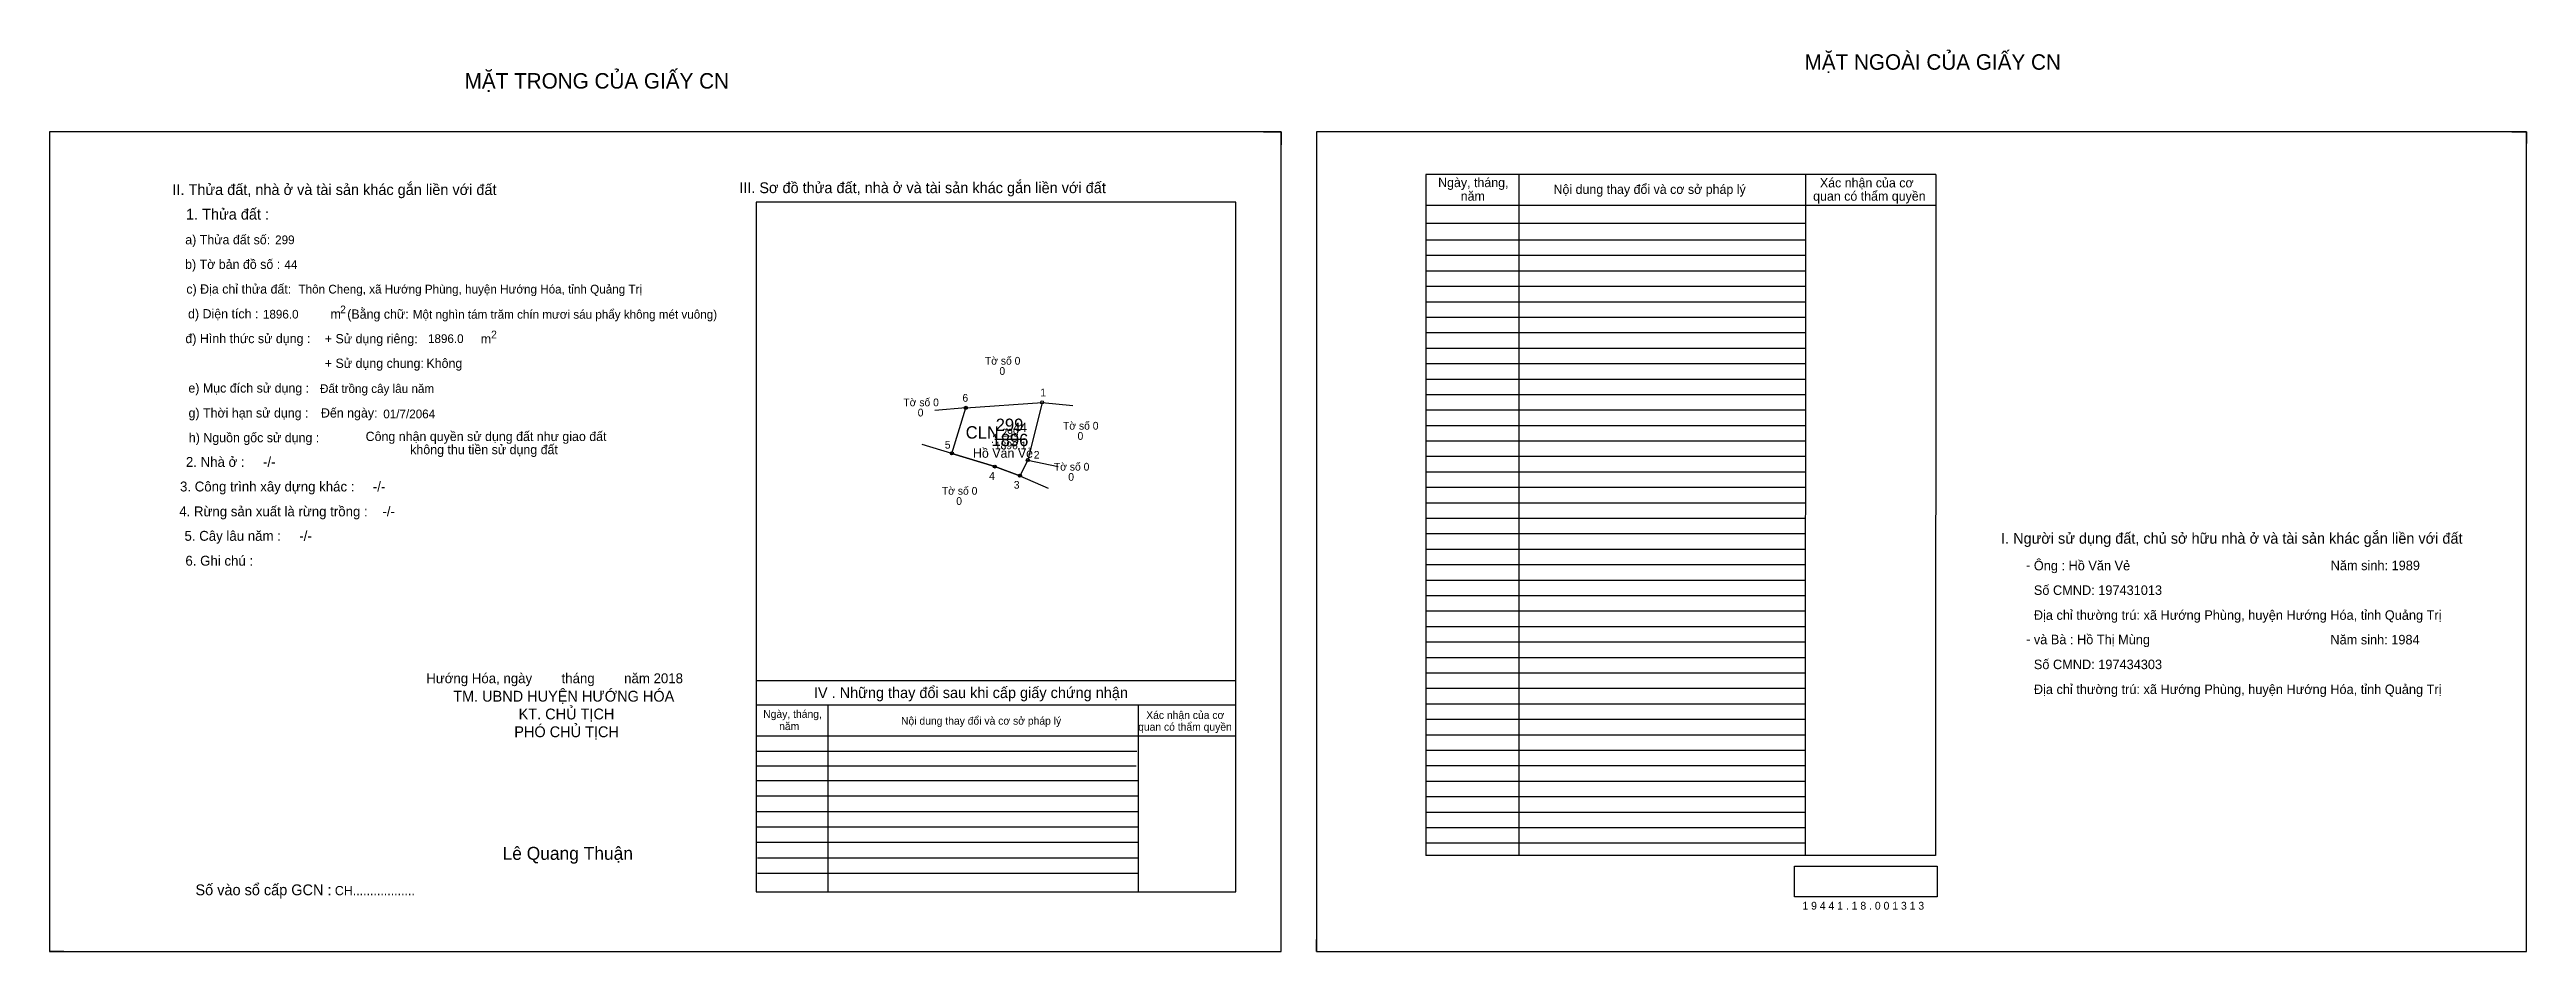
# Model space of a CAD drawing. Extents: x 530246 to 533752, y 1848795 to 1849379.
# Drawn here: x 532151 to 533752, y 1848795 to 1849379 of the extents above.
import ezdxf

# ---------------------------------------------------------------- set-up
doc = ezdxf.new("R2010")
doc.units = 0
for name, color, linetype in [('Default', 7, 'Continuous'), ('Level 10', 7, 'Continuous'), ('Level 11', 7, 'Continuous'), ('Level 13', 7, 'Continuous'), ('Level 2', 7, 'Continuous'), ('Level 27', 7, 'Continuous'), ('Level 3', 7, 'Continuous'), ('Level 36', 7, 'Continuous'), ('Level 4', 7, 'Continuous'), ('Level 5', 7, 'Continuous'), ('Level 55', 7, 'Continuous'), ('Level 6', 7, 'Continuous'), ('Level 7', 7, 'Continuous'), ('Level 8', 7, 'Continuous'), ('Level 9', 7, 'Continuous')]:
    doc.layers.add(name, color=color, linetype=linetype)

msp = doc.modelspace()

# ---------------------------------------------------------------- linework, layer by layer
at = {"layer": 'Level 10'}
for p, q in [((532936, 1849325.3), (532947.3, 1849325.3)), ((532947.3, 1849325.3), (532947.3, 1849316.9)), ((533742.8, 1849325.3), (533752.4, 1849325.3)), ((533752.4, 1849325.3), (533752.4, 1849317.9)), ((532734.5, 1849117.4), (532762.2, 1849108.9)), ((532762.2, 1849108.9), (532778.5, 1849103)), ((532151.2, 1848803.1), (532151.2, 1848795.3)), ((532160.4, 1848795.3), (532151.2, 1848795.3)), ((532970.1, 1848795.3), (532970.1, 1848803.1)), ((532970.1, 1848795.3), (532977.2, 1848795.3))]:
    msp.add_line(p, q, dxfattribs=at)
for points in [[(532151.2, 1848795.3), (532947.3, 1848795.3), (532947.3, 1849325.3), (532151.2, 1849325.3)], [(532970.1, 1848795.3), (533752.4, 1848795.3), (533752.4, 1849325.3), (532970.1, 1849325.3)], [(532743.5, 1849146.9), (532792.8, 1849150.4), (532783.6, 1849113.1), (532778.5, 1849103), (532762.2, 1849108.9), (532734.5, 1849117.4)]]:
    msp.add_lwpolyline(points, close=True, dxfattribs=at)
at = {"layer": 'Level 11'}
for centre in [(532743.5, 1849146.9), (532743.5, 1849146.9), (532792.8, 1849150.4), (532734.5, 1849117.4), (532783.6, 1849113.1), (532762.2, 1849108.9), (532778.5, 1849103)]:
    msp.add_circle(centre, 1, dxfattribs=at)
at = {"layer": 'Level 27'}
for p, q in [((532743.5, 1849146.9), (532723.5, 1849145.2)), ((532792.8, 1849150.4), (532812.7, 1849148.3)), ((532734.5, 1849117.4), (532715.3, 1849123.1)), ((532778.5, 1849103), (532796.7, 1849094.9)), ((532783.6, 1849113.1), (532803.2, 1849108.9))]:
    msp.add_line(p, q, dxfattribs=at)
at = {"layer": 'Level 6'}
msp.add_lwpolyline([(533279.1, 1848850.4), (533371.4, 1848850.4), (533371.4, 1848830.6), (533279.1, 1848830.6)], close=True, dxfattribs=at)
at = {"layer": 'Level 7'}
for p, q in [((533286.1, 1849255.3), (533040.9, 1849255.3)), ((533286.1, 1849245.3), (533040.9, 1849245.3)), ((533286.1, 1849235.3), (533040.9, 1849235.3)), ((533286.1, 1849225.3), (533040.9, 1849225.3)), ((533286.1, 1849215.3), (533040.9, 1849215.3)), ((533286.1, 1849205.3), (533040.9, 1849205.3)), ((533286.1, 1849195.3), (533040.9, 1849195.3)), ((533286.1, 1849185.3), (533040.9, 1849185.3)), ((533286.1, 1849175.3), (533040.9, 1849175.3)), ((533286.1, 1849165.3), (533040.9, 1849165.3)), ((533286.1, 1849155.3), (533040.9, 1849155.3)), ((533286.1, 1849145.3), (533040.9, 1849145.3)), ((533286.1, 1849135.3), (533040.9, 1849135.3)), ((533286.1, 1849125.3), (533040.9, 1849125.3)), ((533286.1, 1849115.3), (533040.9, 1849115.3)), ((533286.1, 1849105.3), (533040.9, 1849105.3)), ((533286.1, 1849095.3), (533040.9, 1849095.3)), ((533286.1, 1849085.3), (533040.9, 1849085.3)), ((533286.1, 1849075.3), (533040.9, 1849075.3)), ((533286.1, 1849065.3), (533040.9, 1849065.3)), ((533286.1, 1849055.3), (533040.9, 1849055.3)), ((533286.1, 1849045.3), (533040.9, 1849045.3)), ((533286.1, 1849035.3), (533040.9, 1849035.3)), ((533286.1, 1849025.3), (533040.9, 1849025.3)), ((533286.1, 1849015.3), (533040.9, 1849015.3)), ((533286.1, 1849005.3), (533040.9, 1849005.3)), ((533286.1, 1848995.3), (533040.9, 1848995.3)), ((533286.1, 1848985.3), (533040.9, 1848985.3)), ((533286.1, 1848975.3), (533040.9, 1848975.3)), ((533286.1, 1848965.3), (533040.9, 1848965.3)), ((533286.1, 1848955.3), (533040.9, 1848955.3)), ((533286.1, 1848945.3), (533040.9, 1848945.3)), ((532854.1, 1848924.7), (532608, 1848924.7)), ((533286.1, 1848935.3), (533040.9, 1848935.3)), ((533286.1, 1848925.3), (533040.9, 1848925.3)), ((532853.6, 1848915.2), (532608, 1848915.2)), ((532854.9, 1848905.7), (532608, 1848905.7)), ((533286.1, 1848915.3), (533040.9, 1848915.3)), ((532854.9, 1848895.7), (532608, 1848895.7)), ((533286.1, 1848905.3), (533040.9, 1848905.3)), ((533286.1, 1848895.3), (533040.9, 1848895.3)), ((532854.9, 1848885.7), (532608, 1848885.7)), ((532854.9, 1848875.7), (532608, 1848875.7)), ((533286.1, 1848885.3), (533040.9, 1848885.3)), ((533286.1, 1848875.3), (533040.9, 1848875.3)), ((532854.9, 1848865.7), (532608, 1848865.7)), ((533286.1, 1848865.3), (533040.9, 1848865.3)), ((532854.9, 1848855.7), (532608.8, 1848855.7)), ((532854.9, 1848845.7), (532608.8, 1848845.7))]:
    msp.add_line(p, q, dxfattribs=at)
at = {"layer": 'Level 8'}
for p, q in [((533370.5, 1849297.8), (533040.9, 1849297.8)), ((533040.9, 1849297.8), (533040.9, 1848857.3)), ((533100.9, 1849297.8), (533100.9, 1848857.3)), ((533286.3, 1849297.6), (533286.1, 1848857.3)), ((533370.5, 1849297.8), (533370.4, 1848857.3)), ((532918, 1849279.9), (532608, 1849279.9)), ((532608, 1849279.9), (532608, 1848833.9)), ((532918, 1848833.9), (532918, 1849279.9)), ((533370.5, 1849277.8), (533040.9, 1849277.8)), ((533286.1, 1849266.1), (533040.9, 1849266.1)), ((532918, 1848970.3), (532608, 1848970.3)), ((532918, 1848954.6), (532608, 1848954.6)), ((532654.2, 1848954.6), (532654.2, 1848833.9)), ((532854.9, 1848954.6), (532854.9, 1848833.9)), ((532918, 1848934.6), (532608, 1848934.6)), ((533370.4, 1848857.3), (533040.9, 1848857.3)), ((532608, 1848833.9), (532918, 1848833.9))]:
    msp.add_line(p, q, dxfattribs=at)
at = {"layer": 'Level 9'}
msp.add_line((532762.2, 1849126.7), (532781.6, 1849126.7), dxfattribs=at)

# ---------------------------------------------------------------- texts
at = {"layer": 'Default'}
for s, p in [('e) Mục đích sử dụng :', (532240.9, 1849156.7)), ('g) Thời hạn sử dụng :', (532241, 1849140.6)), ('Đến ngày:', (532326.6, 1849140.6)), ('h) Nguồn gốc sử dụng :', (532241.2, 1849124.6)), ('Công nhận quyền sử dụng đất như giao đất', (532355.5, 1849125.4)), ('không thu tiền sử dụng đất', (532384.3, 1849116.9))]:
    msp.add_text(s, height=6, dxfattribs=at).set_placement(p)
at = {"layer": 'Level 13'}
for s, p in [('299', (532766.5, 1849128.3)), ('.', (532759.7, 1849124.2)), ('1896.1', (532762.2, 1849120.1))]:
    msp.add_text(s, height=5, dxfattribs=at).set_placement(p)
at = {"layer": 'Level 2'}
msp.add_text('Hồ Văn Vẻ', height=6, dxfattribs=at).set_placement((532748.1, 1849114.6))
at = {"layer": 'Level 3'}
msp.add_text('CLN ', height=8, dxfattribs=at).set_placement((532743.4, 1849127))
at = {"layer": 'Level 36'}
for s, p in [('Tờ số 0', (532755.8, 1849174.8)), ('0', (532765.2, 1849168.2)), ('Tờ số 0', (532703.1, 1849147.9)), ('0', (532712.4, 1849141.3)), ('Tờ số 0', (532806.3, 1849132.8)), ('0', (532815.7, 1849126.2)), ('Tờ số 0', (532800.4, 1849106.3)), ('0', (532809.7, 1849099.7)), ('Tờ số 0', (532728, 1849090.7)), ('0', (532737.3, 1849084.1))]:
    msp.add_text(s, height=5, dxfattribs=at).set_placement(p)
at = {"layer": 'Level 4'}
msp.add_text('299', height=8, dxfattribs=at).set_placement((532762.8, 1849131.9))
at = {"layer": 'Level 5'}
msp.add_text('1896', height=8, dxfattribs=at).set_placement((532760.1, 1849122.1))
at = {"layer": 'Level 55'}
for s, height, p in [('6', 0.8, (532743.2, 1849146.9)), ('0', 0.22, (532743.4, 1849146.7)), ('0', 0.22, (532743.4, 1849146.7)), ('1', 0.8, (532792.6, 1849150.4)), ('0', 0.22, (532792.8, 1849150.2)), ('0', 0.22, (532792.8, 1849150.2)), ('0', 0.22, (532792.8, 1849150.2)), ('5', 0.8, (532734.3, 1849117.4)), ('0', 0.22, (532734.4, 1849117.1)), ('0', 0.22, (532734.4, 1849117.1)), ('2', 0.8, (532783.4, 1849113.1)), ('4', 0.8, (532762, 1849108.9)), ('0', 0.22, (532762.2, 1849108.7)), ('3', 0.8, (532778.2, 1849103)), ('0', 0.22, (532778.4, 1849102.8)), ('0', 0.22, (532778.4, 1849102.8)), ('0', 0.22, (532778.4, 1849102.8)), ('0', 0.22, (532783.6, 1849112.9)), ('0', 0.22, (532783.6, 1849112.9)), ('0', 0.22, (532783.6, 1849112.9)), ('0', 0.22, (532783.6, 1849112.9))]:
    msp.add_text(s, height=height, dxfattribs=at).set_placement(p)
at = {"layer": 'Level 6'}
for s, height, p in [('299', 5.63, (532297, 1849252.7)), ('44', 5.63, (532303, 1849236.7)), ('Thôn Cheng, xã Hướng Phùng, huyện Hướng Hóa, tỉnh Quảng Trị', 5.64, (532312.1, 1849220.8)), ('1896.0', 5.63, (532289.1, 1849204.6)), ('Một nghìn tám trăm chín mươi sáu phẩy không mét vuông)', 5.632, (532386, 1849204.5)), ('1896.0', 5.63, (532395.8, 1849188.8)), ('Đất trồng cây lâu năm', 5.64, (532326, 1849156.5)), ('01/7/2064', 5.64, (532366.9, 1849140.1)), ('Ông : Hồ Văn Vẻ', 6.16, (533433.9, 1849041.8)), ('Năm sinh: 1989', 6.16, (533625.8, 1849041.9)), ('Số CMND: 197431013', 6.16, (533433.9, 1849025.9)), ('Địa chỉ thường trú: xã Hướng Phùng, huyện Hướng Hóa, tỉnh Quảng Trị', 6.16, (533433.9, 1849009.8)), ('và Bà : Hồ Thị Mùng', 6.16, (533433.9, 1848994)), ('Năm sinh: 1984', 6.16, (533625.6, 1848993.9)), ('Số CMND: 197434303', 6.16, (533433.9, 1848977.9)), ('Địa chỉ thường trú: xã Hướng Phùng, huyện Hướng Hóa, tỉnh Quảng Trị', 6.16, (533433.9, 1848961.8)), ('1 9 4 4 1 . 1 8 . 0 0 1 3 1 3', 5.04, (533284.3, 1848822.4))]:
    msp.add_text(s, height=height, dxfattribs=at).set_placement(p)
at = {"layer": 'Level 7'}
for s, height, p in [('MẶT NGOÀI CỦA GIẤY CN', 10, (533285.7, 1849365.5)), ('MẶT TRONG CỦA GIẤY CN', 10, (532419.5, 1849353.3)), ('II. Thửa đất, nhà ở và tài sản khác gắn liền với đất', 7, (532230.6, 1849284.5)), ('III. Sơ đồ thửa đất, nhà ở và tài sản khác gắn liền với đất', 7, (532597, 1849285.7)), ('Ngày, tháng,', 6, (533048.8, 1849289.6)), ('Nội dung thay đổi và cơ sở pháp lý', 6, (533123.4, 1849285.2)), ('Xác nhận của cơ', 6, (533295.6, 1849289.4)), ('1. Thửa đất :', 7, (532239.4, 1849268.6)), ('năm', 6, (533063.4, 1849280.8)), (' quan có thẩm quyền', 6, (533289, 1849280.8)), ('a) Thửa đất số:', 6, (532238.9, 1849252.6)), ('b) Tờ bản đồ số :', 6, (532238.8, 1849236.7)), ('c) Địa chỉ thửa đất:', 6, (532239.6, 1849220.7)), ('d) Diện tích :', 6, (532240.7, 1849204.7)), ('2', 5, (532339, 1849208)), ('(Bằng chữ:', 6, (532343.6, 1849204.5)), ('đ) Hình thức sử dụng :', 6, (532239, 1849188.7)), ('+ Sử dụng riêng:', 6, (532329.1, 1849188.6)), ('m', 6, (532332.8, 1849204.6)), ('2', 5, (532436.6, 1849191.8)), ('+ Sử dụng chung:', 6, (532329.1, 1849172.7)), ('Không', 6, (532394.8, 1849172.7)), ('m', 6, (532429.9, 1849188.5)), ('44', 6, (532774.1, 1849131.2)), ('2. Nhà ở :     -/-', 6.4, (532239.3, 1849108.7)), ('3. Công trình xây dựng khác :     -/-', 6.4, (532235.5, 1849092.8)), ('4. Rừng sản xuất là rừng trồng :    -/-', 6.4, (532235, 1849076.7)), ('5. Cây lâu năm :     -/-', 6.4, (532238.4, 1849060.9)), ('I. Người sử dụng đất, chủ sở hữu nhà ở và tài sản khác gắn liền với đất', 7, (533412.7, 1849059)), ('6. Ghi chú :', 6.4, (532239, 1849044.8)), ('-', 6.4, (533428.8, 1849042)), ('-', 6.4, (533428.9, 1848994.2)), ('Hướng Hóa, ngày        tháng        năm 2018', 6.4, (532394.7, 1848968.8)), ('TM. UBND HUYỆN HƯỚNG HÓA', 7, (532412.1, 1848956.9)), ('KT. CHỦ TỊCH', 7, (532454.4, 1848945.4)), ('IV . Những thay đổi sau khi cấp giấy chứng nhận', 7, (532645.3, 1848959.2)), ('PHÓ CHỦ TỊCH', 7, (532451.6, 1848933.9)), ('Ngày, tháng,', 5, (532612.5, 1848946.4)), ('năm', 5, (532622.8, 1848938.5)), ('Nội dung thay đổi và cơ sở pháp lý', 5, (532701.6, 1848942)), (' quan có thẩm quyền', 5, (532853, 1848938.1)), ('Xác nhận của cơ', 5, (532860.1, 1848945.7)), ('Lê Quang Thuận', 8.4, (532444, 1848854.6)), ('Số vào sổ cấp GCN :', 7, (532245.5, 1848831.7)), ('CH..................', 6, (532335.6, 1848831.7))]:
    msp.add_text(s, height=height, dxfattribs=at).set_placement(p)
at = {"layer": 'Level 9'}
for s, p in [('6', (532741.3, 1849150.8)), ('1', (532791.6, 1849154.3)), ('5', (532729.9, 1849120.5)), ('2', (532787.4, 1849114)), ('4', (532758.5, 1849100.3)), ('3', (532774.5, 1849094.6))]:
    msp.add_text(s, height=5, dxfattribs=at).set_placement(p)

doc.saveas('drawing.dxf')
